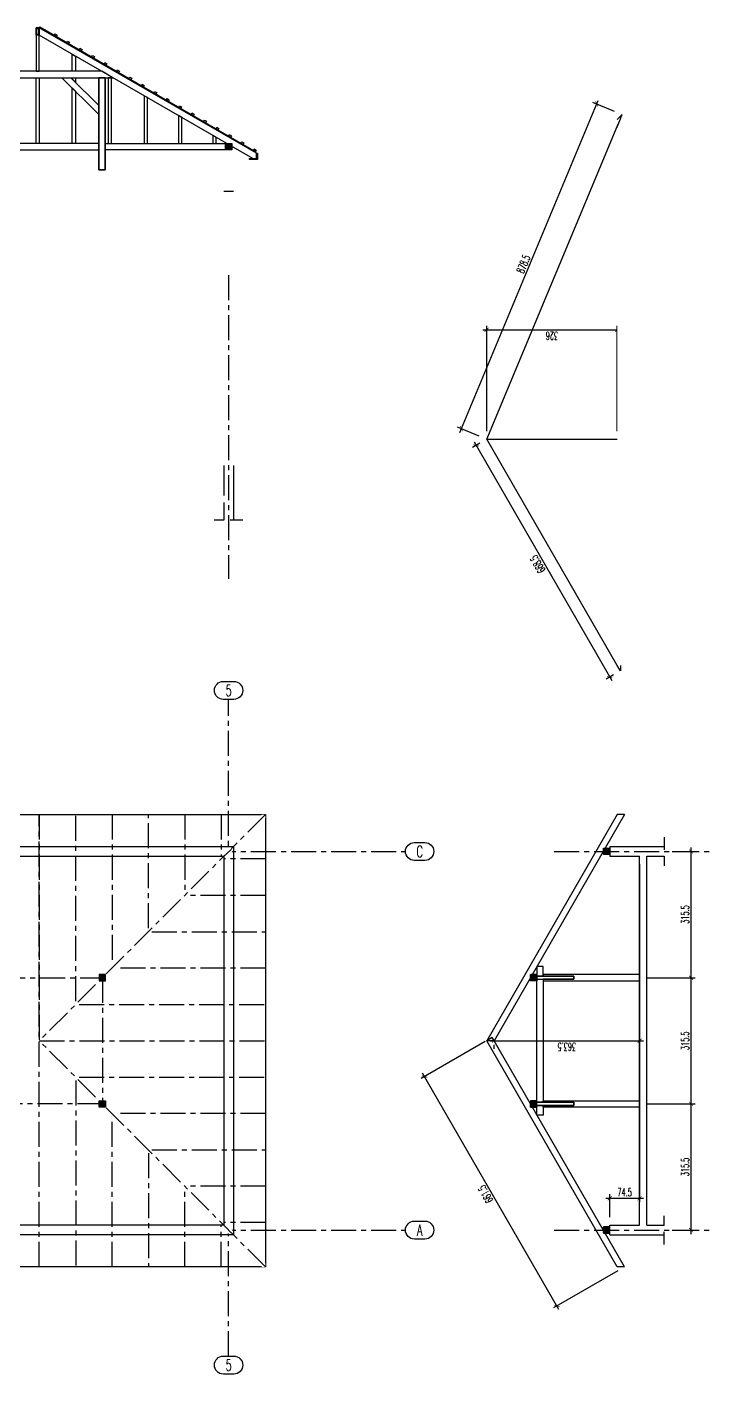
# Model space of a CAD drawing. Header units: millimetres. Extents: x -24587 to 37983, y -70862 to 338.
# Drawn here: x 19957 to 21670, y -62206 to -58840 of the extents above; entities that cross this region are included whole.
import ezdxf
from ezdxf.enums import TextEntityAlignment as Align

# ---------------------------------------------------------------- set-up
doc = ezdxf.new("R2010")
doc.units = ezdxf.units.MM
doc.header["$LTSCALE"] = 50
doc.set_wipeout_variables(frame=1)
doc.linetypes.add('CENTER', pattern=[2, 1.25, -0.25, 0.25, -0.25])
doc.linetypes.add('DASHED2', pattern=[9.525, 6.35, -3.175])
doc.layers.get('Defpoints').update_dxf_attribs({"color": 251})
doc.layers.add('__NIEDRUK__', color=54, linetype='Continuous', plot=False)
for name, color, linetype in [('A-WIEZBA', 163, 'Continuous'), ('K-CIENKIE', 8, 'Continuous'), ('K-DREWNO', 33, 'Continuous'), ('K-DREWNO_OSIE', 8, 'CENTER'), ('K-OSIE', 9, 'CENTER'), ('K-POMOCNICZE', 9, 'DASHED2'), ('K-TEXT 2.4mm', 71, 'Continuous'), ('K-TEXT 2.8mm', 101, 'Continuous'), ('K-WYMIARY', 1, 'Continuous')]:
    doc.layers.add(name, color=color, linetype=linetype)
doc.styles.add('text 2.8mm', font='romans.shx', dxfattribs={"width": 0.65})
doc.styles.add('WYM1', font='romanszb.shx', dxfattribs={"width": 0.6})
doc.dimstyles.new('CM100', dxfattribs={"dimscale": 5, "dimtxt": 2, "dimasz": 1, "dimexe": 1, "dimexo": 2, "dimgap": 0.5, "dimtad": 1, "dimrnd": 0.5, "dimdsep": 46, "dimtxsty": 'WYM1', "dimblk": 'OBLIQUE', "dimcen": 0, "dimdle": 1, "dimclrd": 253, "dimclre": 251, "dimclrt": 30, "dimadec": 0, "dimazin": 0, "dimtfac": 1, "dimtix": 1, "dimtmove": 0, "dimatfit": 0, "dimfxl": 1, "dimtfillclr": 256, "dimtolj": 1, "dimarcsym": 0})

# ---------------------------------------------------------------- blocks, each defined once
blk = doc.blocks.new('A$C76aa7286-flat-1')
at = {"layer": 'K-DREWNO'}
h = blk.add_hatch(dxfattribs=at)
h.set_pattern_fill('ACET-2D-ANGLE', color=256, scale=0.1)
h.set_pattern_definition([(1e-29, (-20146.02646, 61530.52185), (4e-17, 0.6985), [0.508, -0.1905]), (90, (-20146.02646, 61530.52185), (-0.6985, 9e-17), [0.508, -0.1905])])
h.paths.add_polyline_path([(8, 8), (-8, 8), (-8, -8), (8, -8)])
blk.add_lwpolyline([(-8, 8), (8, 8), (8, -8), (-8, -8)], close=True, dxfattribs=at)
blk = doc.blocks.new('A$C76aa7286-flat-2')
at = {"layer": 'K-DREWNO'}
h = blk.add_hatch(dxfattribs=at)
h.set_pattern_fill('ACET-2D-ANGLE', color=256, scale=0.1)
h.set_pattern_definition([(1e-29, (-20146.02646, 61215.1885), (4e-17, 0.6985), [0.508, -0.1905]), (90, (-20146.02646, 61215.1885), (-0.6985, 9e-17), [0.508, -0.1905])])
h.paths.add_polyline_path([(8, 8), (-8, 8), (-8, -8), (8, -8)])
blk.add_lwpolyline([(-8, -8), (8, -8), (8, 8), (-8, 8)], close=True, dxfattribs=at)
blk = doc.blocks.new('A$Cf7a2d33d-flat-1')
at = {"layer": 'K-OSIE'}
for points in [[(0, 380), (0, -1260.9)], [(2186, -1260.9), (2186, 380)], [(-358, 0), (2628.1, 0)], [(-358, -946), (2628.1, -946)]]:
    blk.add_lwpolyline(points, dxfattribs=at)
at = {"layer": 'K-TEXT 2.4mm'}
for points in [[(-13.1, 380, -1), (-13.1, 424.8), (13.1, 424.8, -1), (13.1, 380)], [(2172.9, 380, -1), (2172.9, 424.8), (2199.1, 424.8, -1), (2199.1, 380)], [(-406.5, -22.4, -1), (-406.5, 22.4), (-380.3, 22.4, -1), (-380.3, -22.4)], [(2650.5, -22.4, -1), (2650.5, 22.4), (2676.6, 22.4, -1), (2676.6, -22.4)], [(-406.5, -968.4, -1), (-406.5, -923.6), (-380.3, -923.6, -1), (-380.3, -968.4)], [(2650.5, -968.4, -1), (2650.5, -923.6), (2676.6, -923.6, -1), (2676.6, -968.4)], [(-13.1, -1305.7, -1), (-13.1, -1260.9), (13.1, -1260.9, -1), (13.1, -1305.7)], [(2172.9, -1305.7, -1), (2172.9, -1260.9), (2199.1, -1260.9, -1), (2199.1, -1305.7)]]:
    blk.add_lwpolyline(points, format="xyb", close=True, dxfattribs=at)
at = {"layer": 'K-TEXT 2.8mm', "style": 'text 2.8mm', "width": 0.65}
for s, p in [('1', (0, 402.4)), ('5', (2186, 402.4)), ('C', (-393.4, 0)), ('C', (2663.6, 0)), ('A', (-393.4, -946)), ('A', (2663.6, -946)), ('1', (0, -1283.3)), ('5', (2186, -1283.3))]:
    blk.add_text(s, height=28, dxfattribs=at).set_placement(p, align=Align.MIDDLE_CENTER)
blk = doc.blocks.new('_ArchTick')
at = {"color": 0, "linetype": 'ByBlock', "const_width": 0.15}
blk.add_lwpolyline([(-0.5, -0.5), (0.5, 0.5)], dxfattribs=at)
blk = doc.blocks.new('*D423')
at = {"layer": 'Defpoints', "color": 0, "transparency": 16777216}
for p in [(21488.5, -60911.9), (21488.5, -61766.3), (21414, -61833.9)]:
    blk.add_point(p, dxfattribs=at)
at = {"layer": 'K-WYMIARY', "color": 251, "lineweight": -2, "transparency": 16777216}
for p, q in [((21488.5, -60931.9), (21488.5, -61776.3)), ((21414, -61813.9), (21414, -61756.3))]:
    blk.add_line(p, q, dxfattribs=at)
at = {"layer": 'K-WYMIARY', "color": 253, "lineweight": -2, "transparency": 16777216}
blk.add_line((21404, -61766.3), (21498.5, -61766.3), dxfattribs=at)
at = {"layer": 'K-WYMIARY', "color": 253, "lineweight": -2, "transparency": 16777216, "xscale": 10, "yscale": 10, "zscale": 10, "rotation": 180}
blk.add_blockref('_ArchTick', (21414, -61766.3), dxfattribs=at)
at = {"layer": 'K-WYMIARY', "color": 253, "lineweight": -2, "transparency": 16777216, "xscale": 10, "yscale": 10, "zscale": 10}
blk.add_blockref('_ArchTick', (21488.5, -61766.3), dxfattribs=at)
at = {"layer": 'K-WYMIARY', "color": 30, "transparency": 16777216, "insert": (21451.2, -61751.3), "char_height": 20, "attachment_point": 5, "style": 'WYM1'}
blk.add_mtext('\\A1;74.5', dxfattribs=at)
blk = doc.blocks.new('A$C76aa7286-flat-12')
h = blk.add_hatch()
h.set_pattern_fill('ACET-2D-ANGLE', color=256, scale=0.1)
h.set_pattern_definition([(360, (-18590.6931, 61215.1885), (4e-17, 0.6985), [0.508, -0.1905]), (90, (-18590.6931, 61215.1885), (-0.6985, 9e-17), [0.508, -0.1905])])
h.paths.add_polyline_path([(8, 8), (-8, 8), (-8, -8), (8, -8)])
blk.add_lwpolyline([(-8, -8), (8, -8), (8, 8), (-8, 8)], close=True)
blk = doc.blocks.new('*D424')
at = {"layer": 'Defpoints', "color": 0, "transparency": 16777216}
for p in [(21120.3, -61364.9), (20951.3, -61462.4), (21451.1, -61937.9)]:
    blk.add_point(p, dxfattribs=at)
at = {"layer": 'K-WYMIARY', "color": 251, "lineweight": -2, "transparency": 16777216}
for p, q in [((21103, -61374.9), (20942.6, -61467.4)), ((21433.8, -61947.9), (21273.4, -62040.4))]:
    blk.add_line(p, q, dxfattribs=at)
at = {"layer": 'K-WYMIARY', "color": 253, "lineweight": -2, "transparency": 16777216}
blk.add_line((21287.1, -62044.1), (20946.3, -61453.8), dxfattribs=at)
at = {"layer": 'K-WYMIARY', "color": 253, "lineweight": -2, "transparency": 16777216, "xscale": 10, "yscale": 10, "zscale": 10}
for p, rotation in [((20951.3, -61462.4), 120.0000000000003), ((21282.1, -62035.4), 300.0000000000003)]:
    blk.add_blockref('_ArchTick', p, dxfattribs=dict(at, rotation=rotation))
at = {"layer": 'K-WYMIARY', "color": 30, "transparency": 16777216, "insert": (21103.7, -61756.4), "char_height": 20, "attachment_point": 5, "rotation": 120, "style": 'WYM1'}
blk.add_mtext('\\A1;661.5', dxfattribs=at)
blk = doc.blocks.new('*D425')
at = {"layer": 'Defpoints', "color": 0, "transparency": 16777216}
for p in [(21432.6, -59596.3), (21106.4, -59870), (21432.6, -59870)]:
    blk.add_point(p, dxfattribs=at)
at = {"layer": 'K-WYMIARY', "color": 253, "lineweight": -2, "transparency": 16777216}
blk.add_line((21096.4, -59596.3), (21442.6, -59596.3), dxfattribs=at)
at = {"layer": 'K-WYMIARY', "color": 251, "lineweight": -2, "transparency": 16777216}
for p, q in [((21106.4, -59850), (21106.4, -59586.3)), ((21432.6, -59850), (21432.6, -59586.3))]:
    blk.add_line(p, q, dxfattribs=at)
at = {"layer": 'K-WYMIARY', "color": 253, "lineweight": -2, "transparency": 16777216, "xscale": 10, "yscale": 10, "zscale": 10, "rotation": 180}
blk.add_blockref('_ArchTick', (21106.4, -59596.3), dxfattribs=at)
at = {"layer": 'K-WYMIARY', "color": 253, "lineweight": -2, "transparency": 16777216, "xscale": 10, "yscale": 10, "zscale": 10}
blk.add_blockref('_ArchTick', (21432.6, -59596.3), dxfattribs=at)
at = {"layer": 'K-WYMIARY', "color": 30, "transparency": 16777216, "insert": (21269.5, -59611.3), "char_height": 20, "attachment_point": 5, "rotation": 180, "style": 'WYM1'}
blk.add_mtext('\\A1;326', dxfattribs=at)
blk = doc.blocks.new('*D426')
at = {"layer": 'Defpoints', "color": 0, "transparency": 16777216}
for p in [(21106.4, -59870), (21414, -60464.2), (21440.6, -60448.8)]:
    blk.add_point(p, dxfattribs=at)
at = {"layer": 'K-WYMIARY', "color": 251, "lineweight": -2, "transparency": 16777216}
for p, q in [((21089.1, -59880), (21071.1, -59890.3)), ((21423.3, -60458.8), (21405.3, -60469.2))]:
    blk.add_line(p, q, dxfattribs=at)
at = {"layer": 'K-WYMIARY', "color": 253, "lineweight": -2, "transparency": 16777216}
blk.add_line((21074.8, -59876.7), (21419, -60472.9), dxfattribs=at)
at = {"layer": 'K-WYMIARY', "color": 253, "lineweight": -2, "transparency": 16777216, "xscale": 10, "yscale": 10, "zscale": 10}
for p, rotation in [((21079.8, -59885.3), 119.9999999999997), ((21414, -60464.2), 299.9999999999997)]:
    blk.add_blockref('_ArchTick', p, dxfattribs=dict(at, rotation=rotation))
at = {"layer": 'K-WYMIARY', "color": 30, "transparency": 16777216, "insert": (21233.9, -60182.3), "char_height": 20, "attachment_point": 5, "rotation": 120, "style": 'WYM1'}
blk.add_mtext('\\A1;668.5', dxfattribs=at)
blk = doc.blocks.new('*D427')
at = {"layer": 'Defpoints', "color": 0, "transparency": 16777216}
for p in [(21381.2, -59032.5), (21444.6, -59058.9), (21106.4, -59870)]:
    blk.add_point(p, dxfattribs=at)
at = {"layer": 'K-WYMIARY', "color": 253, "lineweight": -2, "transparency": 16777216}
blk.add_line((21039.2, -59852.8), (21385.1, -59023.3), dxfattribs=at)
at = {"layer": 'K-WYMIARY', "color": 251, "lineweight": -2, "transparency": 16777216}
for p, q in [((21426.2, -59051.2), (21372, -59028.7)), ((21088, -59862.3), (21033.8, -59839.7))]:
    blk.add_line(p, q, dxfattribs=at)
at = {"layer": 'K-WYMIARY', "color": 253, "lineweight": -2, "transparency": 16777216, "xscale": 10, "yscale": 10, "zscale": 10}
for p, rotation in [((21381.2, -59032.5), 67.36367611365675), ((21043, -59843.5), 247.3636761136568)]:
    blk.add_blockref('_ArchTick', p, dxfattribs=dict(at, rotation=rotation))
at = {"layer": 'K-WYMIARY', "color": 30, "transparency": 16777216, "insert": (21198.3, -59432.2), "char_height": 20, "attachment_point": 5, "rotation": 67.3637, "style": 'WYM1'}
blk.add_mtext('\\A1;878.5', dxfattribs=at)
blk = doc.blocks.new('*D428')
at = {"layer": 'Defpoints', "color": 0, "transparency": 16777216}
for p in [(21124.9, -61372.9), (21488.5, -61372.9), (21488.5, -61372.9)]:
    blk.add_point(p, dxfattribs=at)
at = {"layer": 'K-WYMIARY', "color": 253, "lineweight": -2, "transparency": 16777216}
blk.add_line((21114.9, -61372.9), (21498.5, -61372.9), dxfattribs=at)
at = {"layer": 'K-WYMIARY', "color": 251, "lineweight": -2, "transparency": 16777216}
for p, q in [((21124.9, -61392.9), (21124.9, -61382.9)), ((21488.5, -61392.9), (21488.5, -61382.9))]:
    blk.add_line(p, q, dxfattribs=at)
at = {"layer": 'K-WYMIARY', "color": 253, "lineweight": -2, "transparency": 16777216, "xscale": 10, "yscale": 10, "zscale": 10, "rotation": 180}
blk.add_blockref('_ArchTick', (21124.9, -61372.9), dxfattribs=at)
at = {"layer": 'K-WYMIARY', "color": 253, "lineweight": -2, "transparency": 16777216, "xscale": 10, "yscale": 10, "zscale": 10}
blk.add_blockref('_ArchTick', (21488.5, -61372.9), dxfattribs=at)
at = {"layer": 'K-WYMIARY', "color": 30, "transparency": 16777216, "insert": (21306.7, -61387.9), "char_height": 20, "attachment_point": 5, "rotation": 180, "style": 'WYM1'}
blk.add_mtext('\\A1;363.5', dxfattribs=at)
blk = doc.blocks.new('*D429')
at = {"layer": 'Defpoints', "color": 0, "transparency": 16777216}
for p in [(21488.5, -61530.5), (21617.1, -61530.5), (21550.2, -61845.9)]:
    blk.add_point(p, dxfattribs=at)
at = {"layer": 'K-WYMIARY', "color": 253, "lineweight": -2, "transparency": 16777216}
blk.add_line((21617.1, -61855.9), (21617.1, -61520.5), dxfattribs=at)
at = {"layer": 'K-WYMIARY', "color": 251, "lineweight": -2, "transparency": 16777216}
for p, q in [((21508.5, -61530.5), (21627.1, -61530.5)), ((21570.2, -61845.9), (21627.1, -61845.9))]:
    blk.add_line(p, q, dxfattribs=at)
at = {"layer": 'K-WYMIARY', "color": 253, "lineweight": -2, "transparency": 16777216, "xscale": 10, "yscale": 10, "zscale": 10}
for p, rotation in [((21617.1, -61530.5), 90), ((21617.1, -61845.9), 270)]:
    blk.add_blockref('_ArchTick', p, dxfattribs=dict(at, rotation=rotation))
at = {"layer": 'K-WYMIARY', "color": 30, "transparency": 16777216, "insert": (21602.1, -61688.2), "char_height": 20, "attachment_point": 5, "rotation": 90, "style": 'WYM1'}
blk.add_mtext('\\A1;315.5', dxfattribs=at)
blk = doc.blocks.new('*D430')
at = {"layer": 'Defpoints', "color": 0, "transparency": 16777216}
for p in [(21488.5, -61215.2), (21617.1, -61215.2), (21488.5, -61530.5)]:
    blk.add_point(p, dxfattribs=at)
at = {"layer": 'K-WYMIARY', "color": 251, "lineweight": -2, "transparency": 16777216}
for p, q in [((21508.5, -61215.2), (21627.1, -61215.2)), ((21508.5, -61530.5), (21627.1, -61530.5))]:
    blk.add_line(p, q, dxfattribs=at)
at = {"layer": 'K-WYMIARY', "color": 253, "lineweight": -2, "transparency": 16777216}
blk.add_line((21617.1, -61540.5), (21617.1, -61205.2), dxfattribs=at)
at = {"layer": 'K-WYMIARY', "color": 253, "lineweight": -2, "transparency": 16777216, "xscale": 10, "yscale": 10, "zscale": 10}
for p, rotation in [((21617.1, -61215.2), 90), ((21617.1, -61530.5), 270)]:
    blk.add_blockref('_ArchTick', p, dxfattribs=dict(at, rotation=rotation))
at = {"layer": 'K-WYMIARY', "color": 30, "transparency": 16777216, "insert": (21602.1, -61372.9), "char_height": 20, "attachment_point": 5, "rotation": 90, "style": 'WYM1'}
blk.add_mtext('\\A1;315.5', dxfattribs=at)
blk = doc.blocks.new('*D431')
at = {"layer": 'Defpoints', "color": 0, "transparency": 16777216}
for p in [(21550.2, -60899.9), (21617.1, -60899.9), (21488.5, -61215.2)]:
    blk.add_point(p, dxfattribs=at)
at = {"layer": 'K-WYMIARY', "color": 251, "lineweight": -2, "transparency": 16777216}
for p, q in [((21570.2, -60899.9), (21627.1, -60899.9)), ((21508.5, -61215.2), (21627.1, -61215.2))]:
    blk.add_line(p, q, dxfattribs=at)
at = {"layer": 'K-WYMIARY', "color": 253, "lineweight": -2, "transparency": 16777216}
blk.add_line((21617.1, -61225.2), (21617.1, -60889.9), dxfattribs=at)
at = {"layer": 'K-WYMIARY', "color": 253, "lineweight": -2, "transparency": 16777216, "xscale": 10, "yscale": 10, "zscale": 10}
for p, rotation in [((21617.1, -60899.9), 90), ((21617.1, -61215.2), 270)]:
    blk.add_blockref('_ArchTick', p, dxfattribs=dict(at, rotation=rotation))
at = {"layer": 'K-WYMIARY', "color": 30, "transparency": 16777216, "insert": (21602.1, -61057.5), "char_height": 20, "attachment_point": 5, "rotation": 90, "style": 'WYM1'}
blk.add_mtext('\\A1;315.5', dxfattribs=at)

msp = doc.modelspace()

# ---------------------------------------------------------------- linework, layer by layer
at = {"layer": '__NIEDRUK__'}
for points in [[(21120.28, -61364.855), (21106.424, -61372.855)], [(21124.899, -61372.855), (21120.28, -61364.855)]]:
    msp.add_lwpolyline(points, dxfattribs=at)
at = {"layer": 'A-WIEZBA'}
for p, q in [((20530.84, -59155.2), (19988.36, -58841.999)), ((20522.266, -59168.725), (19988.36, -58860.474)), ((19989.61, -58839.834), (20529.492, -59151.535)), ((20529.492, -59151.535), (20528.242, -59153.7))]:
    msp.add_line(p, q, dxfattribs=at)
at = {"layer": 'A-WIEZBA', "elevation": 0}
for points in [[(19988.36, -58841.999), (19980.36, -58841.999), (19980.36, -58950.733), (19988.36, -58950.733)], [(19980.36, -58841.999), (19988.36, -58841.999), (19988.36, -58860.474), (19980.36, -58860.474)], [(19982.36, -58843.999), (19986.36, -58843.999), (19986.36, -58858.474), (19982.36, -58858.474)], [(20025.64, -58860.636), (20027.64, -58857.172), (20032.836, -58860.172), (20030.836, -58863.636)], [(20056.74, -58878.591), (20058.74, -58875.127), (20063.936, -58878.127), (20061.936, -58881.591)], [(20087.84, -58896.547), (20089.84, -58893.083), (20095.036, -58896.083), (20093.036, -58899.547)], [(20070.36, -58907.817), (20078.36, -58912.435), (20078.36, -58950.733), (20070.36, -58950.733)], [(20118.939, -58914.502), (20120.939, -58911.038), (20126.136, -58914.038), (20124.136, -58917.502)], [(20150.039, -58932.458), (20152.039, -58928.993), (20157.235, -58931.993), (20155.235, -58935.458)], [(19980.36, -58966.733), (19988.36, -58966.733), (19988.36, -59131.251), (19980.36, -59131.251)], [(20160.36, -59131.251), (20168.36, -59131.251), (20168.36, -58966.733), (20160.36, -58966.733)], [(20181.139, -58950.413), (20183.139, -58946.949), (20188.335, -58949.949), (20186.335, -58953.413)], [(20212.238, -58968.368), (20214.238, -58964.904), (20219.435, -58967.904), (20217.435, -58971.368)], [(20070.36, -58992.324), (20078.36, -59000.324), (20078.36, -59131.251), (20070.36, -59131.251)], [(20243.338, -58986.324), (20245.338, -58982.86), (20250.534, -58985.86), (20248.534, -58989.324)], [(20274.438, -59004.279), (20276.438, -59000.815), (20281.634, -59003.815), (20279.634, -59007.279)], [(20250.36, -59131.251), (20258.36, -59131.251), (20258.36, -59016.359), (20250.36, -59011.74)], [(20305.538, -59022.235), (20307.538, -59018.771), (20312.734, -59021.771), (20310.734, -59025.235)], [(20336.36, -59131.251), (20344.36, -59131.251), (20344.36, -59066.011), (20336.36, -59061.392)], [(20336.637, -59040.19), (20338.637, -59036.726), (20343.833, -59039.726), (20341.833, -59043.19)], [(20367.737, -59058.146), (20369.737, -59054.681), (20374.933, -59057.681), (20372.933, -59061.146)], [(20398.837, -59076.101), (20400.837, -59072.637), (20406.033, -59075.637), (20404.033, -59079.101)], [(20429.936, -59094.056), (20431.936, -59090.592), (20437.133, -59093.592), (20435.133, -59097.056)], [(20422.36, -59131.251), (20430.36, -59131.251), (20430.36, -59115.663), (20422.36, -59111.044)], [(20461.036, -59112.012), (20463.036, -59108.548), (20468.232, -59111.548), (20466.232, -59115.012)], [(20492.136, -59129.967), (20494.136, -59126.503), (20499.332, -59129.503), (20497.332, -59132.967)], [(20513.36, -59171.2), (20513.36, -59168.7), (20530.84, -59168.7), (20530.84, -59171.2)], [(20523.236, -59147.923), (20525.236, -59144.459), (20530.432, -59147.459), (20528.432, -59150.923)], [(20533.34, -59171.2), (20530.84, -59171.2), (20530.84, -59155.2), (20533.34, -59155.2)]]:
    msp.add_lwpolyline(points, close=True, dxfattribs=at)
for points in [[(19988.36, -58860.474), (19988.36, -58841.999), (19989.61, -58839.834)], [(20070.36, -58966.733), (20078.36, -58966.733), (20078.36, -58977.696), (20070.36, -58969.696), (20070.36, -58966.733)], [(20530.84, -59171.2), (20530.84, -59155.2)]]:
    msp.add_lwpolyline(points, dxfattribs=at)
at = {"layer": 'A-WIEZBA'}
for points in [[(18582.36, -58966.733), (20172.406, -58966.733), (20144.693, -58950.733), (18592.026, -58950.733), (18582.36, -58956.314)], [(20136.693, -59036.029), (20136.693, -59058.657), (20044.769, -58966.733), (20067.397, -58966.733)], [(20152.693, -58966.733), (20136.693, -58966.733), (20136.693, -59196.751), (20152.693, -59196.751)], [(20136.693, -58966.733), (20152.693, -58966.733), (20152.693, -59196.751), (20136.693, -59196.751)], [(20136.693, -58966.733), (20152.693, -58966.733), (20152.693, -59196.751), (20136.693, -59196.751)], [(19842.16, -59147.251), (20136.693, -59147.251), (20136.693, -59131.251), (19842.16, -59131.251)], [(20453.36, -59147.251), (20152.693, -59147.251), (20152.693, -59131.251), (20453.36, -59131.251)], [(20469.36, -59147.251), (20453.36, -59147.251), (20453.36, -59131.251), (20469.36, -59131.251)], [(20467.36, -59145.251), (20455.36, -59145.251), (20455.36, -59133.251), (20467.36, -59133.251)], [(20465.36, -59143.251), (20457.36, -59143.251), (20457.36, -59135.251), (20465.36, -59135.251)], [(20463.36, -59141.251), (20459.36, -59141.251), (20459.36, -59137.251), (20463.36, -59137.251)]]:
    msp.add_lwpolyline(points, close=True, dxfattribs=at)
at = {"layer": 'K-CIENKIE'}
for p, q in [((20449.36, -59250.503), (20473.36, -59250.503)), ((20449.36, -59935.715), (20449.36, -60010.215)), ((20473.36, -59935.715), (20473.36, -60071.907)), ((20449.36, -60028.215), (20449.36, -60071.907)), ((21413.986, -60887.855), (21550.177, -60887.855)), ((21413.986, -60911.855), (21488.486, -60911.855)), ((21488.486, -61833.855), (21488.486, -60911.855)), ((21506.486, -61833.855), (21506.486, -60911.855)), ((21413.986, -61833.855), (21488.486, -61833.855)), ((21413.986, -61857.855), (21550.177, -61857.855)), ((21506.486, -61833.855), (21550.177, -61833.855))]:
    msp.add_line(p, q, dxfattribs=at)
for points in [[(21413.986, -60887.855), (21413.986, -60911.855)], [(21506.486, -60911.855), (21550.177, -60911.855)], [(21413.986, -61857.855), (21413.986, -61833.855)]]:
    msp.add_lwpolyline(points, dxfattribs=at)
at = {"layer": 'K-DREWNO'}
for points in [[(21432.627, -60434.965), (21106.424, -59869.965)], [(21432.627, -60807.855), (21106.424, -61372.855)], [(21451.102, -60807.855), (21124.899, -61372.855)], [(21451.102, -60807.855), (21432.627, -60807.855)], [(21124.899, -61372.855), (21106.424, -61372.855)], [(21432.627, -61937.855), (21106.424, -61372.855)], [(21451.102, -61937.855), (21124.899, -61372.855)], [(21451.102, -61937.855), (21432.627, -61937.855)]]:
    msp.add_lwpolyline(points, dxfattribs=at)
for points in [[(21231.928, -61187.189), (21231.928, -61211.189), (21247.928, -61211.189), (21247.928, -61187.189)], [(21231.928, -61219.189), (21323.852, -61219.189), (21323.852, -61211.189), (21231.928, -61211.189)], [(21231.928, -61526.522), (21231.928, -61219.189), (21247.928, -61219.189), (21247.928, -61526.522)], [(21488.486, -61223.189), (21488.486, -61207.189), (21247.928, -61207.189), (21247.928, -61211.189), (21323.852, -61211.189), (21323.852, -61219.189), (21247.928, -61219.189), (21247.928, -61223.189)], [(21488.486, -61522.522), (21488.486, -61538.522), (21247.928, -61538.522), (21247.928, -61534.522), (21323.852, -61534.522), (21323.852, -61526.522), (21247.928, -61526.522), (21247.928, -61522.522)], [(21231.928, -61526.522), (21323.852, -61526.522), (21323.852, -61534.522), (21231.928, -61534.522)], [(21231.928, -61558.522), (21231.928, -61534.522), (21247.928, -61534.522), (21247.928, -61558.522)]]:
    msp.add_lwpolyline(points, close=True, dxfattribs=at)
at = {"layer": 'K-OSIE'}
for p, q in [((20461.36, -59459.731), (20461.36, -60218.933)), ((21275.104, -60899.855), (21669.706, -60899.855)), ((21275.104, -61845.855), (21669.706, -61845.855))]:
    msp.add_line(p, q, dxfattribs=at)
at = {"layer": 'K-POMOCNICZE', "ltscale": 0.1}
for points in [[(20497.36, -60071.907), (20425.36, -60071.907)], [(21550.177, -60863.855), (21550.177, -60935.855)], [(21550.177, -61881.855), (21550.177, -61809.855)]]:
    msp.add_lwpolyline(points, dxfattribs=at)
at = {"layer": 'K-WYMIARY'}
msp.add_lwpolyline([(21106.424, -59869.965), (21432.627, -59869.965)], dxfattribs=at)

# ---------------------------------------------------------------- block references
at = {"layer": 'K-DREWNO', "xscale": -1, "rotation": 90}
for p in [(21405.986, -60899.855), (21223.928, -61215.189)]:
    msp.add_blockref('A$C76aa7286-flat-12', p, dxfattribs=at)
at = {"layer": 'K-DREWNO', "rotation": 90.00000000000001}
for p in [(21223.928, -61530.522), (21405.986, -61845.855)]:
    msp.add_blockref('A$C76aa7286-flat-12', p, dxfattribs=at)

# ---------------------------------------------------------------- dimensions: what is measured, and where the dimension line sits
at = {"layer": 'K-WYMIARY'}
for base, p1, p2, angle, override, picture, middle in [((21432.627, -59596.348), (21106.424, -59869.965), (21432.627, -59869.965), 180, {"dimscale": 10, "dimblk": 'ArchTick'}, '*D425', (21269.525, -59611.348)), ((21488.486, -61766.262), (21413.986, -61833.855), (21488.486, -60911.855), 180, {"dimscale": 10, "dimblk": 'ArchTick'}, '*D423', (21451.236, -61751.262)), ((21617.126, -60899.855), (21488.486, -61215.189), (21550.177, -60899.855), 90, {"dimscale": 10, "dimblk": 'ArchTick', "dimtmove": 1}, '*D431', (21602.126, -61057.522)), ((21617.126, -61215.189), (21488.486, -61530.522), (21488.486, -61215.189), 90, {"dimscale": 10, "dimblk": 'ArchTick', "dimtmove": 1}, '*D430', (21602.126, -61372.855)), ((21488.486, -61372.855), (21124.899, -61372.855), (21488.486, -61372.855), 180, {"dimscale": 10, "dimblk": 'ArchTick'}, '*D428', (21306.692, -61387.855)), ((21617.126, -61530.522), (21550.177, -61845.855), (21488.486, -61530.522), 90, {"dimscale": 10, "dimblk": 'ArchTick'}, '*D429', (21602.126, -61688.189))]:
    dim = msp.add_linear_dim(base=base, p1=p1, p2=p2, angle=angle, dimstyle='CM100', override=override, dxfattribs=at)
    dim.commit()
    dim.dimension.update_dxf_attribs({"geometry": picture, "text_midpoint": middle})
dim = msp.add_aligned_dim(p1=(21451.102, -61937.855), p2=(21120.28, -61364.855), distance=195.17, dimstyle='CM100', override={"dimscale": 10, "dimblk": 'ArchTick'}, dxfattribs=at)
dim.commit()
dim.dimension.update_dxf_attribs({"geometry": '*D424', "text_midpoint": (21103.679, -61756.44)})

# ---------------------------------------------------------------- wipeouts: each hides what was drawn before it
for points in [[(20083.193, -60807.855), (20075.193, -60807.855), (20075.193, -61277.537), (20083.193, -61269.537)], [(20166.026, -61186.703), (20174.026, -61178.703), (20174.026, -60807.855), (20166.026, -60807.855)], [(20256.86, -60807.855), (20264.86, -60807.855), (20264.86, -61087.87), (20256.86, -61095.87)], [(20347.693, -61005.037), (20347.693, -60807.855), (20355.693, -60807.855), (20355.693, -60997.037)], [(20446.526, -60807.855), (20438.526, -60807.855), (20438.526, -60914.203), (20446.526, -60906.203)], [(20000.845, -61368.855), (19996.845, -61372.855), (20000.845, -61376.855), (20549.36, -61376.855), (20549.36, -61368.855)], [(20083.193, -61937.855), (20075.193, -61937.855), (20075.193, -61468.174), (20083.193, -61476.174)], [(20166.026, -61559.007), (20174.026, -61567.007), (20174.026, -61937.855), (20166.026, -61937.855)], [(20256.86, -61937.855), (20264.86, -61937.855), (20264.86, -61657.84), (20256.86, -61649.84)], [(20347.693, -61740.674), (20347.693, -61937.855), (20355.693, -61937.855), (20355.693, -61748.674)], [(20446.526, -61937.855), (20438.526, -61937.855), (20438.526, -61831.507), (20446.526, -61839.507)]]:
    msp.add_wipeout(points).dxf.layer = 'K-DREWNO'

# ---------------------------------------------------------------- next in the draw order: wipeouts: each hides what was drawn before it
for points in [[(21440.627, -59869.965), (21432.627, -59869.965), (21432.627, -60434.965), (21440.627, -60434.965)], [(20553.36, -60914.689), (20553.36, -60922.689), (20447.012, -60922.689), (20455.012, -60914.689)], [(20356.178, -61013.522), (20553.36, -61013.522), (20553.36, -61005.522), (20364.178, -61005.522)], [(20553.36, -61104.355), (20553.36, -61096.355), (20273.345, -61096.355), (20265.345, -61104.355)], [(20174.512, -61195.189), (20182.512, -61187.189), (20553.36, -61187.189), (20553.36, -61195.189)], [(20553.36, -61278.022), (20553.36, -61286.022), (20083.678, -61286.022), (20091.678, -61278.022)], [(19992.36, -61937.855), (19984.36, -61937.855), (19984.36, -61377.34), (19992.36, -61385.34)], [(20553.36, -61467.689), (20553.36, -61459.689), (20083.678, -61459.689), (20091.678, -61467.689)], [(20174.512, -61550.522), (20182.512, -61558.522), (20553.36, -61558.522), (20553.36, -61550.522)], [(20553.36, -61641.355), (20553.36, -61649.355), (20273.345, -61649.355), (20265.345, -61641.355)], [(20356.178, -61732.189), (20553.36, -61732.189), (20553.36, -61740.189), (20364.178, -61740.189)], [(20553.36, -61831.022), (20553.36, -61823.022), (20447.012, -61823.022), (20455.012, -61831.022)]]:
    msp.add_wipeout(points).dxf.layer = 'K-DREWNO'

# ---------------------------------------------------------------- next in the draw order: linework, layer by layer
for points in [[(21440.627, -60448.821), (21432.627, -60434.965)], [(21440.627, -60434.965), (21440.627, -60448.821)]]:
    msp.add_lwpolyline(points, dxfattribs=at)

# ---------------------------------------------------------------- next in the draw order: wipeouts: each hides what was drawn before it
for points in [[(21438.627, -59064.934), (21432.627, -59070.934), (21432.627, -59869.965), (21444.627, -59857.965), (21444.627, -59070.934)], [(19992.36, -60807.855), (19984.36, -60807.855), (19984.36, -61368.37), (19992.36, -61360.37)]]:
    msp.add_wipeout(points).dxf.layer = 'K-DREWNO'

# ---------------------------------------------------------------- next in the draw order: linework, layer by layer
at = {"layer": 'K-DREWNO'}
msp.add_lwpolyline([(21106.424, -59869.965), (21444.627, -59058.934)], dxfattribs=at)
at = {"layer": 'K-WYMIARY'}
msp.add_lwpolyline([(21432.627, -59070.934), (21444.627, -59058.934)], dxfattribs=at)

# ---------------------------------------------------------------- next in the draw order: dimensions: what is measured, and where the dimension line sits
for p2, distance, picture, middle in [((21444.627, -59058.934), 68.666, '*D427', (21198.304, -59432.248)), ((21440.627, -60448.821), -30.759, '*D426', (21233.896, -60182.272))]:
    dim = msp.add_aligned_dim(p1=(21106.424, -59869.965), p2=p2, distance=distance, dimstyle='CM100', override={"dimscale": 10, "dimblk": 'ArchTick'}, dxfattribs=at)
    dim.commit()
    dim.dimension.update_dxf_attribs({"geometry": picture, "text_midpoint": middle})

# ---------------------------------------------------------------- next in the draw order: wipeouts: each hides what was drawn before it
msp.add_wipeout([(20000.845, -61368.855), (19996.845, -61372.855), (20000.845, -61376.855), (20553.36, -61376.855), (20553.36, -61368.855)]).dxf.layer = 'K-DREWNO'

# ---------------------------------------------------------------- next in the draw order: linework, layer by layer
at = {"layer": 'K-DREWNO'}
msp.add_lwpolyline([(18183.36, -60807.855), (20553.36, -60807.855), (20553.36, -61937.855), (18183.36, -61937.855)], close=True, dxfattribs=at)

# ---------------------------------------------------------------- next in the draw order: wipeouts: each hides what was drawn before it
msp.add_wipeout([(20154.026, -61207.189), (20154.026, -61538.522), (20138.026, -61538.522), (20138.026, -61207.189)]).dxf.layer = 'K-DREWNO'

# ---------------------------------------------------------------- next in the draw order: wipeouts: each hides what was drawn before it
for points in [[(18598.693, -61207.189), (20138.026, -61207.189), (20138.026, -61223.189), (18598.693, -61223.189)], [(18598.693, -61538.522), (20138.026, -61538.522), (20138.026, -61522.522), (18598.693, -61522.522)]]:
    msp.add_wipeout(points).dxf.layer = 'K-DREWNO'

# ---------------------------------------------------------------- next in the draw order: block references
at = {"layer": 'K-WYMIARY'}
msp.add_blockref('A$Cf7a2d33d-flat-1', (18275.36, -60899.855), dxfattribs=at)

# ---------------------------------------------------------------- next in the draw order: wipeouts: each hides what was drawn before it
msp.add_wipeout([(20553.36, -61937.855), (20544.875, -61937.855), (19979.875, -61372.855), (19996.845, -61372.855), (20553.36, -61929.37)]).dxf.layer = 'K-DREWNO'

# ---------------------------------------------------------------- next in the draw order: block references
at = {"layer": 'K-DREWNO'}
msp.add_blockref('A$C76aa7286-flat-1', (20146.026, -61530.522), dxfattribs=at)

# ---------------------------------------------------------------- next in the draw order: wipeouts: each hides what was drawn before it
for points in [[(20553.36, -60807.855), (20544.875, -60807.855), (19979.875, -61372.855), (19996.845, -61372.855), (20553.36, -60816.34)], [(18283.36, -61853.855), (20453.36, -61853.855), (20453.36, -61837.855), (18283.36, -61837.855)]]:
    msp.add_wipeout(points).dxf.layer = 'K-DREWNO'

# ---------------------------------------------------------------- next in the draw order: linework, layer by layer
at = {"layer": 'K-DREWNO_OSIE'}
msp.add_lwpolyline([(18590.693, -61215.189), (20146.026, -61215.189), (20146.026, -61530.522), (18590.693, -61530.522)], close=True, dxfattribs=at)
for points in [[(19988.36, -61937.855), (19988.36, -61372.855)], [(19988.36, -61937.855), (19988.36, -61372.855)], [(19988.36, -61937.855), (19988.36, -61372.855)], [(19988.36, -61937.855), (19988.36, -61372.855)], [(19988.36, -61937.855), (19988.36, -61372.855)], [(19988.36, -61937.855), (19988.36, -61372.855)], [(19988.36, -61937.855), (19988.36, -61372.855)], [(19988.36, -61937.855), (19988.36, -61372.855)], [(19988.36, -61937.855), (19988.36, -61372.855)], [(19988.36, -61937.855), (19988.36, -61372.855)], [(19988.36, -61937.855), (19988.36, -61372.855)], [(19988.36, -61937.855), (19988.36, -61372.855)], [(19988.36, -61937.855), (19988.36, -61372.855)], [(19988.36, -61937.855), (19988.36, -61372.855)], [(19988.36, -61937.855), (19988.36, -61372.855)], [(19988.36, -61937.855), (19988.36, -61372.855)], [(19988.36, -61937.855), (19988.36, -61372.855)], [(19988.36, -61937.855), (19988.36, -61372.855)], [(19988.36, -61937.855), (19988.36, -61372.855)], [(19988.36, -61937.855), (19988.36, -61372.855)], [(19988.36, -61937.855), (19988.36, -61372.855)], [(19988.36, -61937.855), (19988.36, -61372.855)], [(19988.36, -61937.855), (19988.36, -61372.855)], [(19988.36, -61937.855), (19988.36, -61372.855)], [(19988.36, -61937.855), (19988.36, -61372.855)], [(19988.36, -61937.855), (19988.36, -61372.855)], [(19988.36, -61937.855), (19988.36, -61372.855)], [(19988.36, -61937.855), (19988.36, -61372.855)], [(19988.36, -61937.855), (19988.36, -61372.855)], [(19988.36, -61937.855), (19988.36, -61372.855)], [(19988.36, -61937.855), (19988.36, -61372.855)], [(19988.36, -61937.855), (19988.36, -61372.855)], [(19988.36, -61937.855), (19988.36, -61372.855)], [(19988.36, -61937.855), (19988.36, -61372.855)], [(19988.36, -61937.855), (19988.36, -61372.855)], [(19988.36, -61937.855), (19988.36, -61372.855)], [(19988.36, -61937.855), (19988.36, -61372.855)], [(19988.36, -61937.855), (19988.36, -61372.855)], [(19988.36, -61937.855), (19988.36, -61372.855)], [(19988.36, -61937.855), (19988.36, -61372.855)], [(19988.36, -61937.855), (19988.36, -61372.855)], [(19988.36, -61937.855), (19988.36, -61372.855)], [(19988.36, -61937.855), (19988.36, -61372.855)], [(19988.36, -61937.855), (19988.36, -61372.855)], [(19988.36, -61937.855), (19988.36, -61372.855)], [(19988.36, -61937.855), (19988.36, -61372.855)], [(19988.36, -61937.855), (19988.36, -61372.855)], [(19988.36, -61937.855), (19988.36, -61372.855)], [(19988.36, -61937.855), (19988.36, -61372.855)], [(19988.36, -61937.855), (19988.36, -61372.855)], [(19988.36, -61937.855), (19988.36, -61372.855)], [(19988.36, -61937.855), (19988.36, -61372.855)], [(19988.36, -61937.855), (19988.36, -61372.855)], [(19988.36, -61937.855), (19988.36, -61372.855)], [(19988.36, -61937.855), (19988.36, -61372.855)], [(19988.36, -61937.855), (19988.36, -61372.855)], [(19988.36, -61937.855), (19988.36, -61372.855)], [(19988.36, -61937.855), (19988.36, -61372.855)], [(19988.36, -61937.855), (19988.36, -61372.855)], [(19988.36, -61937.855), (19988.36, -61372.855)], [(19988.36, -61937.855), (19988.36, -61372.855)], [(19988.36, -61937.855), (19988.36, -61372.855)], [(19988.36, -61937.855), (19988.36, -61372.855)], [(19988.36, -61937.855), (19988.36, -61372.855)], [(19988.36, -61937.855), (19988.36, -61372.855)], [(19988.36, -61937.855), (19988.36, -61372.855)], [(19988.36, -61937.855), (19988.36, -61372.855)], [(19988.36, -61937.855), (19988.36, -61372.855)], [(19988.36, -61937.855), (19988.36, -61372.855)], [(19988.36, -61937.855), (19988.36, -61372.855)], [(19988.36, -61937.855), (19988.36, -61372.855)], [(19988.36, -61937.855), (19988.36, -61372.855)], [(19988.36, -61937.855), (19988.36, -61372.855)], [(19988.36, -61937.855), (19988.36, -61372.855)], [(19988.36, -61937.855), (19988.36, -61372.855)], [(19988.36, -61937.855), (19988.36, -61372.855)], [(19988.36, -61937.855), (19988.36, -61372.855)], [(19988.36, -61937.855), (19988.36, -61372.855)], [(19988.36, -61937.855), (19988.36, -61372.855)], [(19988.36, -61937.855), (19988.36, -61372.855)], [(19988.36, -61937.855), (19988.36, -61372.855)], [(19988.36, -61937.855), (19988.36, -61372.855)], [(19988.36, -61937.855), (19988.36, -61372.855)], [(19988.36, -61937.855), (19988.36, -61372.855)], [(19988.36, -61937.855), (19988.36, -61372.855)], [(19988.36, -61937.855), (19988.36, -61372.855)], [(19988.36, -61937.855), (19988.36, -61372.855)], [(19988.36, -61937.855), (19988.36, -61372.855)], [(19988.36, -61937.855), (19988.36, -61372.855)], [(19988.36, -61937.855), (19988.36, -61372.855)], [(20079.193, -61472.174), (20079.193, -61937.855)], [(20170.026, -61937.855), (20170.026, -61563.007)], [(20260.86, -61653.84), (20260.86, -61937.855)], [(20351.693, -61937.855), (20351.693, -61744.674)]]:
    msp.add_lwpolyline(points, dxfattribs=at)

# ---------------------------------------------------------------- next in the draw order: block references
at = {"layer": 'K-DREWNO'}
msp.add_blockref('A$C76aa7286-flat-2', (20146.026, -61215.189), dxfattribs=at)

# ---------------------------------------------------------------- next in the draw order: wipeouts: each hides what was drawn before it
msp.add_wipeout([(18283.36, -60891.855), (20453.36, -60891.855), (20453.36, -60907.855), (18283.36, -60907.855)]).dxf.layer = 'K-DREWNO'

# ---------------------------------------------------------------- next in the draw order: linework, layer by layer
at = {"layer": 'K-DREWNO_OSIE'}
for points in [[(19988.36, -60807.855), (19988.36, -61372.855)], [(19988.36, -60807.855), (19988.36, -61372.855)], [(19988.36, -60807.855), (19988.36, -61372.855)], [(19988.36, -60807.855), (19988.36, -61372.855)], [(19988.36, -60807.855), (19988.36, -61372.855)], [(19988.36, -60807.855), (19988.36, -61372.855)], [(19988.36, -60807.855), (19988.36, -61372.855)], [(19988.36, -60807.855), (19988.36, -61372.855)], [(19988.36, -60807.855), (19988.36, -61372.855)], [(19988.36, -60807.855), (19988.36, -61372.855)], [(19988.36, -60807.855), (19988.36, -61372.855)], [(19988.36, -60807.855), (19988.36, -61372.855)], [(19988.36, -60807.855), (19988.36, -61372.855)], [(19988.36, -60807.855), (19988.36, -61372.855)], [(19988.36, -60807.855), (19988.36, -61372.855)], [(19988.36, -60807.855), (19988.36, -61372.855)], [(19988.36, -60807.855), (19988.36, -61372.855)], [(19988.36, -60807.855), (19988.36, -61372.855)], [(19988.36, -60807.855), (19988.36, -61372.855)], [(19988.36, -60807.855), (19988.36, -61372.855)], [(19988.36, -60807.855), (19988.36, -61372.855)], [(19988.36, -60807.855), (19988.36, -61372.855)], [(19988.36, -60807.855), (19988.36, -61372.855)], [(19988.36, -60807.855), (19988.36, -61372.855)], [(19988.36, -60807.855), (19988.36, -61372.855)], [(19988.36, -60807.855), (19988.36, -61372.855)], [(19988.36, -60807.855), (19988.36, -61372.855)], [(19988.36, -60807.855), (19988.36, -61372.855)], [(19988.36, -60807.855), (19988.36, -61372.855)], [(19988.36, -60807.855), (19988.36, -61372.855)], [(19988.36, -60807.855), (19988.36, -61372.855)], [(19988.36, -60807.855), (19988.36, -61372.855)], [(19988.36, -60807.855), (19988.36, -61372.855)], [(19988.36, -60807.855), (19988.36, -61372.855)], [(19988.36, -60807.855), (19988.36, -61372.855)], [(19988.36, -60807.855), (19988.36, -61372.855)], [(19988.36, -60807.855), (19988.36, -61372.855)], [(19988.36, -60807.855), (19988.36, -61372.855)], [(19988.36, -60807.855), (19988.36, -61372.855)], [(19988.36, -60807.855), (19988.36, -61372.855)], [(19988.36, -60807.855), (19988.36, -61372.855)], [(19988.36, -60807.855), (19988.36, -61372.855)], [(19988.36, -60807.855), (19988.36, -61372.855)], [(19988.36, -60807.855), (19988.36, -61372.855)], [(19988.36, -60807.855), (19988.36, -61372.855)], [(19988.36, -60807.855), (19988.36, -61372.855)], [(19988.36, -60807.855), (19988.36, -61372.855)], [(19988.36, -60807.855), (19988.36, -61372.855)], [(19988.36, -60807.855), (19988.36, -61372.855)], [(19988.36, -60807.855), (19988.36, -61372.855)], [(19988.36, -60807.855), (19988.36, -61372.855)], [(19988.36, -60807.855), (19988.36, -61372.855)], [(19988.36, -60807.855), (19988.36, -61372.855)], [(19988.36, -60807.855), (19988.36, -61372.855)], [(19988.36, -60807.855), (19988.36, -61372.855)], [(19988.36, -60807.855), (19988.36, -61372.855)], [(19988.36, -60807.855), (19988.36, -61372.855)], [(19988.36, -60807.855), (19988.36, -61372.855)], [(19988.36, -60807.855), (19988.36, -61372.855)], [(19988.36, -60807.855), (19988.36, -61372.855)], [(19988.36, -60807.855), (19988.36, -61372.855)], [(19988.36, -60807.855), (19988.36, -61372.855)], [(19988.36, -60807.855), (19988.36, -61372.855)], [(19988.36, -60807.855), (19988.36, -61372.855)], [(19988.36, -60807.855), (19988.36, -61372.855)], [(19988.36, -60807.855), (19988.36, -61372.855)], [(19988.36, -60807.855), (19988.36, -61372.855)], [(19988.36, -60807.855), (19988.36, -61372.855)], [(19988.36, -60807.855), (19988.36, -61372.855)], [(19988.36, -60807.855), (19988.36, -61372.855)], [(19988.36, -60807.855), (19988.36, -61372.855)], [(19988.36, -60807.855), (19988.36, -61372.855)], [(19988.36, -60807.855), (19988.36, -61372.855)], [(19988.36, -60807.855), (19988.36, -61372.855)], [(19988.36, -60807.855), (19988.36, -61372.855)], [(19988.36, -60807.855), (19988.36, -61372.855)], [(19988.36, -60807.855), (19988.36, -61372.855)], [(19988.36, -60807.855), (19988.36, -61372.855)], [(19988.36, -60807.855), (19988.36, -61372.855)], [(19988.36, -60807.855), (19988.36, -61372.855)], [(19988.36, -60807.855), (19988.36, -61372.855)], [(19988.36, -60807.855), (19988.36, -61372.855)], [(19988.36, -60807.855), (19988.36, -61372.855)], [(19988.36, -60807.855), (19988.36, -61372.855)], [(19988.36, -60807.855), (19988.36, -61372.855)], [(19988.36, -60807.855), (19988.36, -61372.855)], [(19988.36, -60807.855), (19988.36, -61372.855)], [(19988.36, -60807.855), (19988.36, -61372.855)], [(19988.36, -60807.855), (19988.36, -61372.855)], [(19988.36, -60807.855), (19988.36, -61372.855)], [(19988.36, -61937.855), (19988.36, -60807.855)], [(20079.193, -61273.537), (20079.193, -60807.855)], [(20170.026, -60807.855), (20170.026, -61182.703)], [(20260.86, -61091.87), (20260.86, -60807.855)], [(20351.693, -60807.855), (20351.693, -61001.037)]]:
    msp.add_lwpolyline(points, dxfattribs=at)

# ---------------------------------------------------------------- next in the draw order: wipeouts: each hides what was drawn before it
msp.add_wipeout([(20469.36, -60891.855), (20469.36, -61853.855), (20453.36, -61853.855), (20453.36, -60891.855)]).dxf.layer = 'K-DREWNO'

# ---------------------------------------------------------------- next in the draw order: linework, layer by layer
at = {"layer": 'K-CIENKIE'}
for points in [[(18263.36, -60887.855), (20473.36, -60887.855), (20473.36, -61857.855), (18263.36, -61857.855)], [(18287.36, -60911.855), (20449.36, -60911.855), (20449.36, -61833.855), (18287.36, -61833.855)]]:
    msp.add_lwpolyline(points, close=True, dxfattribs=at)
at = {"layer": 'K-DREWNO_OSIE'}
for points in [[(20553.36, -60807.855), (19988.36, -61372.855)], [(20442.526, -60807.855), (20442.526, -60910.203)], [(20553.36, -60918.689), (20451.012, -60918.689)], [(20553.36, -61009.522), (20360.178, -61009.522)], [(20269.345, -61100.355), (20553.36, -61100.355)], [(20553.36, -61191.189), (20178.512, -61191.189)], [(20087.678, -61282.022), (20553.36, -61282.022)], [(20553.36, -61937.855), (19988.36, -61372.855)], [(19988.36, -61372.855), (20549.36, -61372.855)], [(19988.36, -61372.855), (20553.36, -61372.855)], [(20087.678, -61463.689), (20553.36, -61463.689)], [(20553.36, -61554.522), (20178.512, -61554.522)], [(20269.345, -61645.355), (20553.36, -61645.355)], [(20553.36, -61736.189), (20360.178, -61736.189)], [(20553.36, -61827.022), (20451.012, -61827.022)], [(20442.526, -61937.855), (20442.526, -61835.507)]]:
    msp.add_lwpolyline(points, dxfattribs=at)

doc.saveas('drawing.dxf')
